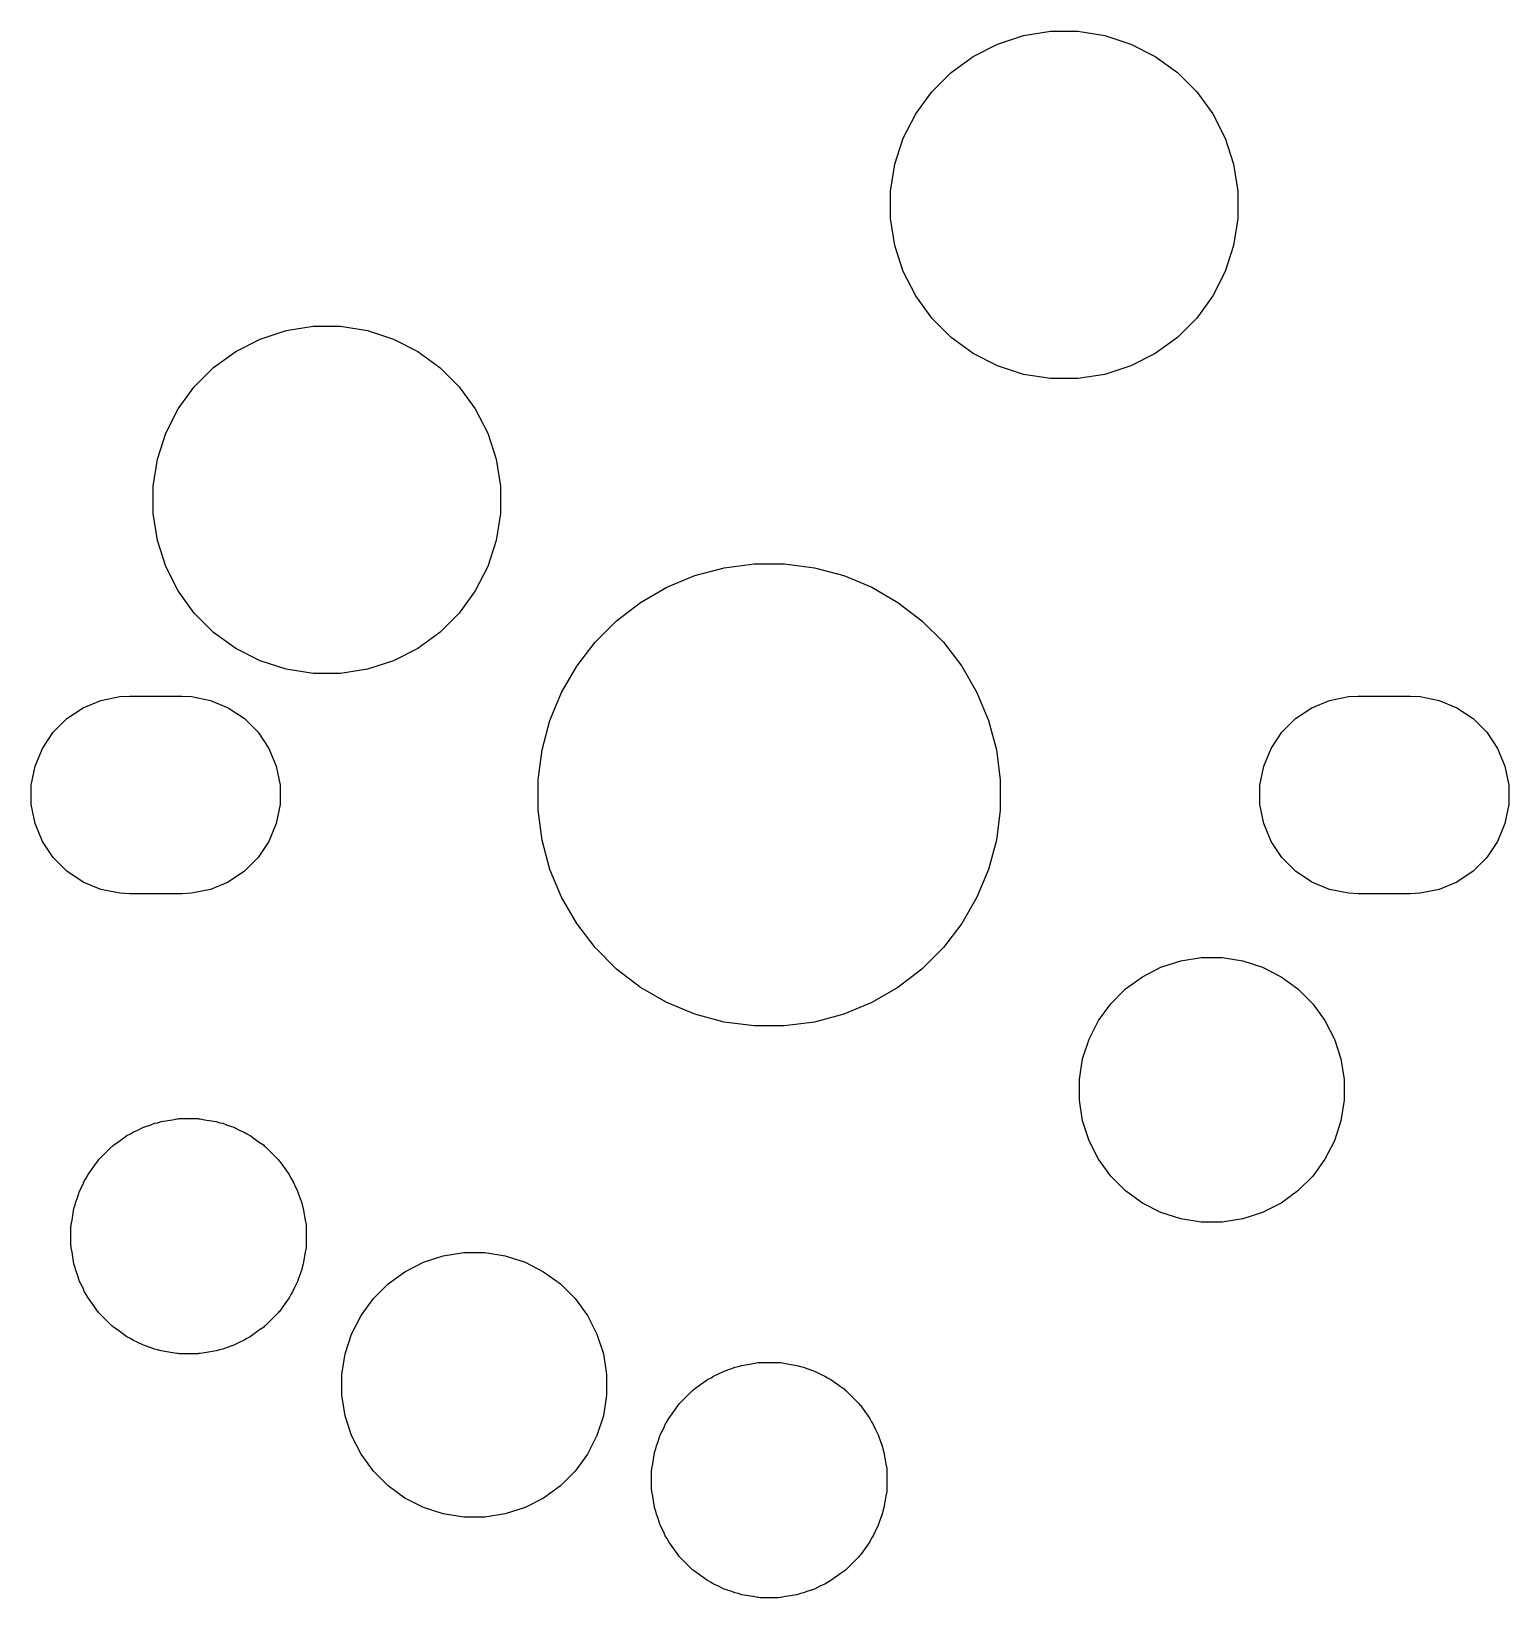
# Model space of a CAD drawing. Header units: millimetres. Extents: x 73.6 to 173.5, y -158 to -94.8.
# Drawn here: x 130.42 to 143.14, y -157.31 to -143.82 of the extents above; entities that cross this region are included whole.
import ezdxf

# ---------------------------------------------------------------- set-up
doc = ezdxf.new("R2010")
doc.units = ezdxf.units.MM
doc.layers.add('F.Mask', color=201, linetype='CONTINUOUS', true_color=0xd864ff)

msp = doc.modelspace()

# ---------------------------------------------------------------- linework, layer by layer
at = {"layer": 'F.Mask', "linetype": 'CONTINUOUS'}
for p, q in [((138.740075, -143.933181), (138.963932, -143.860445)), ((138.963932, -143.860445), (139.196411, -143.823624)), ((139.196411, -143.823624), (139.431789, -143.823624)), ((139.431789, -143.823624), (139.664268, -143.860445)), ((139.664268, -143.860445), (139.888125, -143.933181)), ((138.339928, -144.178391), (138.530352, -144.04004)), ((138.530352, -144.04004), (138.740075, -143.933181)), ((139.888125, -143.933181), (140.097848, -144.04004)), ((140.097848, -144.04004), (140.288272, -144.178391)), ((138.173491, -144.344828), (138.339928, -144.178391)), ((140.288272, -144.178391), (140.454709, -144.344828)), ((138.03514, -144.535252), (138.173491, -144.344828)), ((140.454709, -144.344828), (140.59306, -144.535252)), ((137.928281, -144.744975), (138.03514, -144.535252)), ((140.59306, -144.535252), (140.699919, -144.744975)), ((137.855545, -144.968832), (137.928281, -144.744975)), ((140.699919, -144.744975), (140.772655, -144.968832)), ((137.818724, -145.201311), (137.855545, -144.968832)), ((140.772655, -144.968832), (140.809476, -145.201311)), ((137.818724, -145.436689), (137.818724, -145.201311)), ((140.809476, -145.201311), (140.809476, -145.436689)), ((137.855545, -145.669168), (137.818724, -145.436689)), ((140.809476, -145.436689), (140.772655, -145.669168)), ((137.928281, -145.893025), (137.855545, -145.669168)), ((140.772655, -145.669168), (140.699919, -145.893025)), ((138.03514, -146.102748), (137.928281, -145.893025)), ((140.699919, -145.893025), (140.59306, -146.102748)), ((138.173491, -146.293172), (138.03514, -146.102748)), ((140.59306, -146.102748), (140.454709, -146.293172)), ((138.339928, -146.459609), (138.173491, -146.293172)), ((140.454709, -146.293172), (140.288272, -146.459609)), ((132.180352, -146.58004), (132.390075, -146.473181)), ((132.390075, -146.473181), (132.613932, -146.400445)), ((132.613932, -146.400445), (132.846411, -146.363624)), ((132.846411, -146.363624), (133.081789, -146.363624)), ((133.081789, -146.363624), (133.314268, -146.400445)), ((133.314268, -146.400445), (133.538125, -146.473181)), ((133.538125, -146.473181), (133.747848, -146.58004)), ((138.530352, -146.59796), (138.339928, -146.459609)), ((140.288272, -146.459609), (140.097848, -146.59796)), ((131.989928, -146.718391), (132.180352, -146.58004)), ((133.747848, -146.58004), (133.938272, -146.718391)), ((138.740075, -146.704819), (138.530352, -146.59796)), ((140.097848, -146.59796), (139.888125, -146.704819)), ((131.823491, -146.884828), (131.989928, -146.718391)), ((133.938272, -146.718391), (134.104709, -146.884828)), ((138.963932, -146.777555), (138.740075, -146.704819)), ((139.888125, -146.704819), (139.664268, -146.777555)), ((131.68514, -147.075252), (131.823491, -146.884828)), ((134.104709, -146.884828), (134.24306, -147.075252)), ((139.196411, -146.814376), (138.963932, -146.777555)), ((139.431789, -146.814376), (139.196411, -146.814376)), ((139.664268, -146.777555), (139.431789, -146.814376)), ((131.578281, -147.284975), (131.68514, -147.075252)), ((134.24306, -147.075252), (134.349919, -147.284975)), ((131.505545, -147.508832), (131.578281, -147.284975)), ((134.349919, -147.284975), (134.422655, -147.508832)), ((131.468724, -147.741311), (131.505545, -147.508832)), ((134.422655, -147.508832), (134.459476, -147.741311)), ((131.468724, -147.976689), (131.468724, -147.741311)), ((134.459476, -147.741311), (134.459476, -147.976689)), ((131.505545, -148.209168), (131.468724, -147.976689)), ((134.459476, -147.976689), (134.422655, -148.209168)), ((131.578281, -148.433025), (131.505545, -148.209168)), ((134.422655, -148.209168), (134.349919, -148.433025)), ((131.68514, -148.642748), (131.578281, -148.433025)), ((134.349919, -148.433025), (134.24306, -148.642748)), ((136.133182, -148.510916), (136.385109, -148.443412)), ((136.385109, -148.443412), (136.643693, -148.409369)), ((136.643693, -148.409369), (136.904507, -148.409369)), ((136.904507, -148.409369), (137.163091, -148.443412)), ((137.163091, -148.443412), (137.415018, -148.510916)), ((135.666349, -148.741133), (135.892221, -148.610725)), ((135.892221, -148.610725), (136.133182, -148.510916)), ((137.415018, -148.510916), (137.655979, -148.610725)), ((137.655979, -148.610725), (137.881851, -148.741133)), ((131.823491, -148.833172), (131.68514, -148.642748)), ((134.24306, -148.642748), (134.104709, -148.833172)), ((135.45943, -148.899907), (135.666349, -148.741133)), ((137.881851, -148.741133), (138.08877, -148.899907)), ((131.989928, -148.999609), (131.823491, -148.833172)), ((134.104709, -148.833172), (133.938272, -148.999609)), ((135.275007, -149.08433), (135.45943, -148.899907)), ((138.08877, -148.899907), (138.273193, -149.08433)), ((132.180352, -149.13796), (131.989928, -148.999609)), ((133.938272, -148.999609), (133.747848, -149.13796)), ((132.390075, -149.244819), (132.180352, -149.13796)), ((133.747848, -149.13796), (133.538125, -149.244819)), ((135.116233, -149.291249), (135.275007, -149.08433)), ((138.273193, -149.08433), (138.431967, -149.291249)), ((132.613932, -149.317555), (132.390075, -149.244819)), ((133.538125, -149.244819), (133.314268, -149.317555)), ((134.985825, -149.517121), (135.116233, -149.291249)), ((138.431967, -149.291249), (138.562375, -149.517121)), ((132.846411, -149.354376), (132.613932, -149.317555)), ((133.081789, -149.354376), (132.846411, -149.354376)), ((133.314268, -149.317555), (133.081789, -149.354376)), ((131.019797, -149.584739), (131.183397, -149.552197)), ((131.183397, -149.552197), (131.2668, -149.5481)), ((131.2668, -149.5481), (131.715, -149.5481)), ((131.715, -149.5481), (131.798403, -149.552197)), ((131.798403, -149.552197), (131.962003, -149.584739)), ((134.886016, -149.758082), (134.985825, -149.517121)), ((138.562375, -149.517121), (138.662184, -149.758082)), ((141.598897, -149.584739), (141.762497, -149.552197)), ((141.762497, -149.552197), (141.8459, -149.5481)), ((141.8459, -149.5481), (142.2941, -149.5481)), ((142.2941, -149.5481), (142.377503, -149.552197)), ((142.377503, -149.552197), (142.541103, -149.584739)), ((130.726995, -149.741245), (130.865689, -149.648573)), ((130.865689, -149.648573), (131.019797, -149.584739)), ((131.962003, -149.584739), (132.116111, -149.648573)), ((132.116111, -149.648573), (132.254805, -149.741245)), ((141.306095, -149.741245), (141.444789, -149.648573)), ((141.444789, -149.648573), (141.598897, -149.584739)), ((142.541103, -149.584739), (142.695211, -149.648573)), ((142.695211, -149.648573), (142.833905, -149.741245)), ((130.609045, -149.859195), (130.726995, -149.741245)), ((132.254805, -149.741245), (132.372755, -149.859195)), ((134.818512, -150.010009), (134.886016, -149.758082)), ((138.662184, -149.758082), (138.729688, -150.010009)), ((141.188145, -149.859195), (141.306095, -149.741245)), ((142.833905, -149.741245), (142.951855, -149.859195)), ((130.516373, -149.997889), (130.609045, -149.859195)), ((132.372755, -149.859195), (132.465427, -149.997889)), ((141.095473, -149.997889), (141.188145, -149.859195)), ((142.951855, -149.859195), (143.044527, -149.997889)), ((130.452539, -150.151997), (130.516373, -149.997889)), ((132.465427, -149.997889), (132.529261, -150.151997)), ((134.784469, -150.268593), (134.818512, -150.010009)), ((138.729688, -150.010009), (138.763731, -150.268593)), ((141.031639, -150.151997), (141.095473, -149.997889)), ((143.044527, -149.997889), (143.108361, -150.151997)), ((130.419997, -150.315597), (130.452539, -150.151997)), ((132.529261, -150.151997), (132.561803, -150.315597)), ((140.999097, -150.315597), (141.031639, -150.151997)), ((143.108361, -150.151997), (143.140903, -150.315597)), ((130.419997, -150.482403), (130.419997, -150.315597)), ((132.561803, -150.315597), (132.561803, -150.482403)), ((134.784469, -150.529407), (134.784469, -150.268593)), ((138.763731, -150.268593), (138.763731, -150.529407)), ((140.999097, -150.482403), (140.999097, -150.315597)), ((143.140903, -150.315597), (143.140903, -150.482403)), ((130.452539, -150.646003), (130.419997, -150.482403)), ((132.561803, -150.482403), (132.529261, -150.646003)), ((141.031639, -150.646003), (140.999097, -150.482403)), ((143.140903, -150.482403), (143.108361, -150.646003)), ((130.516373, -150.800111), (130.452539, -150.646003)), ((132.529261, -150.646003), (132.465427, -150.800111)), ((134.818512, -150.787991), (134.784469, -150.529407)), ((138.763731, -150.529407), (138.729688, -150.787991)), ((141.095473, -150.800111), (141.031639, -150.646003)), ((143.108361, -150.646003), (143.044527, -150.800111)), ((134.886016, -151.039918), (134.818512, -150.787991)), ((138.729688, -150.787991), (138.662184, -151.039918)), ((130.609045, -150.938805), (130.516373, -150.800111)), ((132.465427, -150.800111), (132.372755, -150.938805)), ((141.188145, -150.938805), (141.095473, -150.800111)), ((143.044527, -150.800111), (142.951855, -150.938805)), ((130.726995, -151.056755), (130.609045, -150.938805)), ((130.865689, -151.149427), (130.726995, -151.056755)), ((132.254805, -151.056755), (132.116111, -151.149427)), ((132.372755, -150.938805), (132.254805, -151.056755)), ((134.985825, -151.280879), (134.886016, -151.039918)), ((138.662184, -151.039918), (138.562375, -151.280879)), ((141.306095, -151.056755), (141.188145, -150.938805)), ((141.444789, -151.149427), (141.306095, -151.056755)), ((142.833905, -151.056755), (142.695211, -151.149427)), ((142.951855, -150.938805), (142.833905, -151.056755)), ((131.019797, -151.213261), (130.865689, -151.149427)), ((132.116111, -151.149427), (131.962003, -151.213261)), ((141.598897, -151.213261), (141.444789, -151.149427)), ((142.695211, -151.149427), (142.541103, -151.213261)), ((131.183397, -151.245803), (131.019797, -151.213261)), ((131.2668, -151.2499), (131.183397, -151.245803)), ((131.268278, -151.2499), (131.2668, -151.2499)), ((131.713522, -151.2499), (131.268278, -151.2499)), ((131.715, -151.2499), (131.713522, -151.2499)), ((131.798403, -151.245803), (131.715, -151.2499)), ((131.962003, -151.213261), (131.798403, -151.245803)), ((135.116233, -151.506751), (134.985825, -151.280879)), ((138.562375, -151.280879), (138.431967, -151.506751)), ((141.762497, -151.245803), (141.598897, -151.213261)), ((141.8459, -151.2499), (141.762497, -151.245803)), ((141.847378, -151.2499), (141.8459, -151.2499)), ((142.292622, -151.2499), (141.847378, -151.2499)), ((142.2941, -151.2499), (142.292622, -151.2499)), ((142.377503, -151.245803), (142.2941, -151.2499)), ((142.541103, -151.213261), (142.377503, -151.245803)), ((135.275007, -151.71367), (135.116233, -151.506751)), ((138.431967, -151.506751), (138.273193, -151.71367)), ((135.45943, -151.898093), (135.275007, -151.71367)), ((138.273193, -151.71367), (138.08877, -151.898093)), ((140.146693, -151.883006), (140.317272, -151.827581)), ((140.317272, -151.827581), (140.494421, -151.799523)), ((140.494421, -151.799523), (140.673779, -151.799523)), ((140.673779, -151.799523), (140.850928, -151.827581)), ((140.850928, -151.827581), (141.021507, -151.883006)), ((135.666349, -152.056867), (135.45943, -151.898093)), ((138.08877, -151.898093), (137.881851, -152.056867)), ((139.841781, -152.069856), (139.986884, -151.964432)), ((139.986884, -151.964432), (140.146693, -151.883006)), ((141.021507, -151.883006), (141.181316, -151.964432)), ((141.181316, -151.964432), (141.326419, -152.069856)), ((135.892221, -152.187275), (135.666349, -152.056867)), ((137.881851, -152.056867), (137.655979, -152.187275)), ((139.714956, -152.196681), (139.841781, -152.069856)), ((141.326419, -152.069856), (141.453244, -152.196681)), ((136.133182, -152.287084), (135.892221, -152.187275)), ((137.655979, -152.187275), (137.415018, -152.287084)), ((139.609532, -152.341784), (139.714956, -152.196681)), ((141.453244, -152.196681), (141.558668, -152.341784)), ((136.385109, -152.354588), (136.133182, -152.287084)), ((136.643693, -152.388631), (136.385109, -152.354588)), ((136.904507, -152.388631), (136.643693, -152.388631)), ((137.163091, -152.354588), (136.904507, -152.388631)), ((137.415018, -152.287084), (137.163091, -152.354588)), ((139.528106, -152.501593), (139.609532, -152.341784)), ((141.558668, -152.341784), (141.640094, -152.501593)), ((139.472681, -152.672172), (139.528106, -152.501593)), ((141.640094, -152.501593), (141.695519, -152.672172)), ((139.444623, -152.849321), (139.472681, -152.672172)), ((141.695519, -152.672172), (141.723577, -152.849321)), ((139.444623, -153.028679), (139.444623, -152.849321)), ((141.723577, -152.849321), (141.723577, -153.028679)), ((139.472681, -153.205828), (139.444623, -153.028679)), ((141.723577, -153.028679), (141.695519, -153.205828)), ((131.479171, -153.226749), (131.505206, -153.22157)), ((131.505206, -153.22157), (131.536962, -153.211252)), ((131.536962, -153.211252), (131.63568, -153.195616)), ((131.63568, -153.195616), (131.674515, -153.187892)), ((131.674515, -153.187892), (131.684454, -153.187892)), ((131.684454, -153.187892), (131.694398, -153.186317)), ((131.694398, -153.186317), (131.853802, -153.186317)), ((131.853802, -153.186317), (131.863746, -153.187892)), ((131.863746, -153.187892), (131.873685, -153.187892)), ((131.873685, -153.187892), (131.91252, -153.195617)), ((131.91252, -153.195617), (132.011237, -153.211252)), ((132.011237, -153.211252), (132.042991, -153.221569)), ((132.042991, -153.221569), (132.069029, -153.226749)), ((139.528106, -153.376407), (139.472681, -153.205828)), ((141.695519, -153.205828), (141.640094, -153.376407)), ((131.162486, -153.391617), (131.243336, -153.332877)), ((131.243336, -153.332877), (131.273081, -153.317721)), ((131.273081, -153.317721), (131.295161, -153.302968)), ((131.295161, -153.302968), (131.331914, -153.287744)), ((131.331914, -153.287744), (131.385369, -153.260508)), ((131.385369, -153.260508), (131.442429, -153.241967)), ((131.442429, -153.241967), (131.479171, -153.226749)), ((132.069029, -153.226749), (132.105774, -153.241969)), ((132.105774, -153.241969), (132.16283, -153.260508)), ((132.16283, -153.260508), (132.21628, -153.287742)), ((132.21628, -153.287742), (132.253039, -153.302968)), ((132.253039, -153.302968), (132.275122, -153.317723)), ((132.275122, -153.317723), (132.304863, -153.332877)), ((132.304863, -153.332877), (132.3857, -153.391609)), ((131.001667, -153.539283), (131.114383, -153.426567)), ((131.114383, -153.426567), (131.122526, -153.42065)), ((131.122526, -153.42065), (131.129556, -153.413621)), ((131.129556, -153.413621), (131.162486, -153.391617)), ((132.3857, -153.391609), (132.418644, -153.413621)), ((132.418644, -153.413621), (132.425675, -153.420652)), ((132.425675, -153.420652), (132.433816, -153.426567)), ((132.433816, -153.426567), (132.546532, -153.539283)), ((139.609532, -153.536216), (139.528106, -153.376407)), ((141.640094, -153.376407), (141.558668, -153.536216)), ((130.907977, -153.668236), (130.966717, -153.587386)), ((130.966717, -153.587386), (130.988721, -153.554456)), ((130.988721, -153.554456), (130.99575, -153.547426)), ((130.99575, -153.547426), (131.001667, -153.539283)), ((132.546532, -153.539283), (132.552446, -153.547423)), ((132.552446, -153.547423), (132.559479, -153.554456)), ((132.559479, -153.554456), (132.581493, -153.587403)), ((132.581493, -153.587403), (132.640222, -153.668236)), ((139.714956, -153.681319), (139.609532, -153.536216)), ((141.558668, -153.536216), (141.453244, -153.681319)), ((130.835608, -153.810269), (130.862844, -153.756814)), ((130.862844, -153.756814), (130.878068, -153.720061)), ((130.878068, -153.720061), (130.892821, -153.697981)), ((130.892821, -153.697981), (130.907977, -153.668236)), ((132.640222, -153.668236), (132.655374, -153.697974)), ((132.655374, -153.697974), (132.670132, -153.720061)), ((132.670132, -153.720061), (132.685359, -153.756824)), ((132.685359, -153.756824), (132.712591, -153.810269)), ((139.841781, -153.808144), (139.714956, -153.681319)), ((141.453244, -153.681319), (141.326419, -153.808144)), ((130.801849, -153.904071), (130.817067, -153.867329)), ((130.817067, -153.867329), (130.835608, -153.810269)), ((132.712591, -153.810269), (132.731127, -153.867318)), ((132.731127, -153.867318), (132.746351, -153.904071)), ((139.986884, -153.913568), (139.841781, -153.808144)), ((141.326419, -153.808144), (141.181316, -153.913568)), ((130.770716, -154.06058), (130.786352, -153.961862)), ((130.786352, -153.961862), (130.79667, -153.930106)), ((130.79667, -153.930106), (130.801849, -153.904071)), ((132.746351, -153.904071), (132.751531, -153.930114)), ((132.751531, -153.930114), (132.761847, -153.961862)), ((132.761847, -153.961862), (132.777481, -154.060571)), ((140.146693, -153.994994), (139.986884, -153.913568)), ((140.317272, -154.050419), (140.146693, -153.994994)), ((141.021507, -153.994994), (140.850928, -154.050419)), ((141.181316, -153.913568), (141.021507, -153.994994)), ((130.761417, -154.119298), (130.762992, -154.109353)), ((130.761417, -154.278701), (130.761417, -154.119298)), ((130.762992, -154.099415), (130.770716, -154.06058)), ((130.762992, -154.109353), (130.762992, -154.099415)), ((132.777481, -154.060571), (132.785208, -154.099415)), ((132.785208, -154.099415), (132.785208, -154.109354)), ((132.785208, -154.109354), (132.786783, -154.119298)), ((132.786783, -154.119298), (132.786783, -154.278701)), ((140.494421, -154.078477), (140.317272, -154.050419)), ((140.673779, -154.078477), (140.494421, -154.078477)), ((140.850928, -154.050419), (140.673779, -154.078477)), ((130.762992, -154.288645), (130.761417, -154.278701)), ((130.762992, -154.298585), (130.762992, -154.288645)), ((130.770717, -154.337423), (130.762992, -154.298585)), ((132.785208, -154.298585), (132.77748, -154.337432)), ((132.786783, -154.278701), (132.785208, -154.288644)), ((132.785208, -154.288644), (132.785208, -154.298585)), ((130.786352, -154.436137), (130.770717, -154.337423)), ((130.796669, -154.467891), (130.786352, -154.436137)), ((132.761847, -154.436137), (132.751531, -154.467883)), ((132.77748, -154.337432), (132.761847, -154.436137)), ((133.636884, -154.504432), (133.796693, -154.423006)), ((133.796693, -154.423006), (133.967272, -154.367581)), ((133.967272, -154.367581), (134.144421, -154.339523)), ((134.144421, -154.339523), (134.323779, -154.339523)), ((134.323779, -154.339523), (134.500928, -154.367581)), ((134.500928, -154.367581), (134.671507, -154.423006)), ((134.671507, -154.423006), (134.831316, -154.504432)), ((130.801849, -154.493929), (130.796669, -154.467891)), ((130.817069, -154.530674), (130.801849, -154.493929)), ((130.835608, -154.58773), (130.817069, -154.530674)), ((132.731126, -154.530685), (132.712591, -154.58773)), ((132.746351, -154.493929), (132.731126, -154.530685)), ((132.751531, -154.467883), (132.746351, -154.493929)), ((133.491781, -154.609856), (133.636884, -154.504432)), ((134.831316, -154.504432), (134.976419, -154.609856)), ((130.862842, -154.64118), (130.835608, -154.58773)), ((130.878068, -154.677939), (130.862842, -154.64118)), ((130.892823, -154.700022), (130.878068, -154.677939)), ((130.907977, -154.729763), (130.892823, -154.700022)), ((132.655372, -154.700028), (132.640222, -154.729763)), ((132.670132, -154.677939), (132.655372, -154.700028)), ((132.685362, -154.641169), (132.670132, -154.677939)), ((132.712591, -154.58773), (132.685362, -154.641169)), ((133.364956, -154.736681), (133.491781, -154.609856)), ((134.976419, -154.609856), (135.103244, -154.736681)), ((130.966709, -154.8106), (130.907977, -154.729763)), ((130.988721, -154.843544), (130.966709, -154.8106)), ((132.581502, -154.810583), (132.559479, -154.843544)), ((132.640222, -154.729763), (132.581502, -154.810583)), ((133.259532, -154.881784), (133.364956, -154.736681)), ((135.103244, -154.736681), (135.208668, -154.881784)), ((130.995752, -154.850575), (130.988721, -154.843544)), ((131.001667, -154.858716), (130.995752, -154.850575)), ((131.114383, -154.971432), (131.001667, -154.858716)), ((131.122523, -154.977346), (131.114383, -154.971432)), ((131.129556, -154.984379), (131.122523, -154.977346)), ((132.425679, -154.977343), (132.418644, -154.984379)), ((132.433816, -154.971432), (132.425679, -154.977343)), ((132.546532, -154.858716), (132.433816, -154.971432)), ((132.552443, -154.850579), (132.546532, -154.858716)), ((132.559479, -154.843544), (132.552443, -154.850579)), ((133.178106, -155.041593), (133.259532, -154.881784)), ((135.208668, -154.881784), (135.290094, -155.041593)), ((131.162503, -155.006393), (131.129556, -154.984379)), ((131.243336, -155.065122), (131.162503, -155.006393)), ((131.273074, -155.080274), (131.243336, -155.065122)), ((131.295161, -155.095032), (131.273074, -155.080274)), ((131.331924, -155.110259), (131.295161, -155.095032)), ((131.385369, -155.137491), (131.331924, -155.110259)), ((132.216269, -155.110262), (132.16283, -155.137491)), ((132.253039, -155.095032), (132.216269, -155.110262)), ((132.275128, -155.080272), (132.253039, -155.095032)), ((132.304863, -155.065122), (132.275128, -155.080272)), ((132.385683, -155.006402), (132.304863, -155.065122)), ((132.418644, -154.984379), (132.385683, -155.006402)), ((133.122681, -155.212172), (133.178106, -155.041593)), ((135.290094, -155.041593), (135.345519, -155.212172)), ((131.442418, -155.156027), (131.385369, -155.137491)), ((131.479171, -155.171251), (131.442418, -155.156027)), ((131.505214, -155.176431), (131.479171, -155.171251)), ((131.536962, -155.186747), (131.505214, -155.176431)), ((131.635671, -155.202381), (131.536962, -155.186747)), ((131.674515, -155.210108), (131.635671, -155.202381)), ((131.684454, -155.210108), (131.674515, -155.210108)), ((131.694398, -155.211683), (131.684454, -155.210108)), ((131.853802, -155.211683), (131.694398, -155.211683)), ((131.863746, -155.210108), (131.853802, -155.211683)), ((131.873685, -155.210108), (131.863746, -155.210108)), ((131.912529, -155.202381), (131.873685, -155.210108)), ((132.011237, -155.186747), (131.912529, -155.202381)), ((132.042983, -155.176431), (132.011237, -155.186747)), ((132.069029, -155.171251), (132.042983, -155.176431)), ((132.105785, -155.156026), (132.069029, -155.171251)), ((132.16283, -155.137491), (132.105785, -155.156026)), ((133.094623, -155.389321), (133.122681, -155.212172)), ((135.345519, -155.212172), (135.373577, -155.389321)), ((136.331914, -155.387744), (136.385369, -155.360508)), ((136.385369, -155.360508), (136.442429, -155.341967)), ((136.442429, -155.341967), (136.479171, -155.326749)), ((136.479171, -155.326749), (136.505206, -155.32157)), ((136.505206, -155.32157), (136.536962, -155.311252)), ((136.536962, -155.311252), (136.63568, -155.295616)), ((136.63568, -155.295616), (136.674515, -155.287892)), ((136.674515, -155.287892), (136.684454, -155.287892)), ((136.684454, -155.287892), (136.694398, -155.286317)), ((136.694398, -155.286317), (136.853802, -155.286317)), ((136.853802, -155.286317), (136.863746, -155.287892)), ((136.863746, -155.287892), (136.873685, -155.287892)), ((136.873685, -155.287892), (136.91252, -155.295617)), ((136.91252, -155.295617), (137.011237, -155.311252)), ((137.011237, -155.311252), (137.042991, -155.321569)), ((137.042991, -155.321569), (137.069029, -155.326749)), ((137.069029, -155.326749), (137.105774, -155.341969)), ((137.105774, -155.341969), (137.16283, -155.360508)), ((137.16283, -155.360508), (137.21628, -155.387742)), ((133.094623, -155.568679), (133.094623, -155.389321)), ((135.373577, -155.389321), (135.373577, -155.568679)), ((136.122526, -155.52065), (136.129556, -155.513621)), ((136.129556, -155.513621), (136.162486, -155.491617)), ((136.162486, -155.491617), (136.243336, -155.432877)), ((136.243336, -155.432877), (136.273081, -155.417721)), ((136.273081, -155.417721), (136.295161, -155.402968)), ((136.295161, -155.402968), (136.331914, -155.387744)), ((137.21628, -155.387742), (137.253039, -155.402968)), ((137.253039, -155.402968), (137.275122, -155.417723)), ((137.275122, -155.417723), (137.304863, -155.432877)), ((137.304863, -155.432877), (137.3857, -155.491609)), ((137.3857, -155.491609), (137.418644, -155.513621)), ((137.418644, -155.513621), (137.425675, -155.520652)), ((133.122681, -155.745828), (133.094623, -155.568679)), ((135.373577, -155.568679), (135.345519, -155.745828)), ((135.988721, -155.654456), (135.99575, -155.647426)), ((135.99575, -155.647426), (136.001667, -155.639283)), ((136.001667, -155.639283), (136.114383, -155.526567)), ((136.114383, -155.526567), (136.122526, -155.52065)), ((137.425675, -155.520652), (137.433816, -155.526567)), ((137.433816, -155.526567), (137.546532, -155.639283)), ((137.546532, -155.639283), (137.552446, -155.647423)), ((137.552446, -155.647423), (137.559479, -155.654456)), ((133.178106, -155.916407), (133.122681, -155.745828)), ((135.345519, -155.745828), (135.290094, -155.916407)), ((135.892821, -155.797981), (135.907977, -155.768236)), ((135.907977, -155.768236), (135.966717, -155.687386)), ((135.966717, -155.687386), (135.988721, -155.654456)), ((137.559479, -155.654456), (137.581493, -155.687403)), ((137.581493, -155.687403), (137.640222, -155.768236)), ((137.640222, -155.768236), (137.655374, -155.797974)), ((133.259532, -156.076216), (133.178106, -155.916407)), ((135.290094, -155.916407), (135.208668, -156.076216)), ((135.817067, -155.967329), (135.835608, -155.910269)), ((135.835608, -155.910269), (135.862844, -155.856814)), ((135.862844, -155.856814), (135.878068, -155.820061)), ((135.878068, -155.820061), (135.892821, -155.797981)), ((137.655374, -155.797974), (137.670132, -155.820061)), ((137.670132, -155.820061), (137.685359, -155.856824)), ((137.685359, -155.856824), (137.712591, -155.910269)), ((137.712591, -155.910269), (137.731127, -155.967318)), ((135.786352, -156.061862), (135.79667, -156.030106)), ((135.79667, -156.030106), (135.801849, -156.004071)), ((135.801849, -156.004071), (135.817067, -155.967329)), ((137.731127, -155.967318), (137.746351, -156.004071)), ((137.746351, -156.004071), (137.751531, -156.030114)), ((137.751531, -156.030114), (137.761847, -156.061862)), ((133.364956, -156.221319), (133.259532, -156.076216)), ((135.208668, -156.076216), (135.103244, -156.221319)), ((135.762992, -156.199415), (135.770716, -156.16058)), ((135.770716, -156.16058), (135.786352, -156.061862)), ((137.761847, -156.061862), (137.777481, -156.160571)), ((137.777481, -156.160571), (137.785208, -156.199415)), ((133.491781, -156.348144), (133.364956, -156.221319)), ((135.103244, -156.221319), (134.976419, -156.348144)), ((135.761417, -156.219298), (135.762992, -156.209353)), ((135.761417, -156.378701), (135.761417, -156.219298)), ((135.762992, -156.209353), (135.762992, -156.199415)), ((137.785208, -156.199415), (137.785208, -156.209354)), ((137.785208, -156.209354), (137.786783, -156.219298)), ((137.786783, -156.219298), (137.786783, -156.378701)), ((133.636884, -156.453568), (133.491781, -156.348144)), ((133.796693, -156.534994), (133.636884, -156.453568)), ((134.831316, -156.453568), (134.671507, -156.534994)), ((134.976419, -156.348144), (134.831316, -156.453568)), ((135.762992, -156.388645), (135.761417, -156.378701)), ((135.762992, -156.398585), (135.762992, -156.388645)), ((135.770717, -156.437423), (135.762992, -156.398585)), ((135.786352, -156.536137), (135.770717, -156.437423)), ((137.77748, -156.437432), (137.761847, -156.536137)), ((137.785208, -156.398585), (137.77748, -156.437432)), ((137.786783, -156.378701), (137.785208, -156.388644)), ((137.785208, -156.388644), (137.785208, -156.398585)), ((133.967272, -156.590419), (133.796693, -156.534994)), ((134.144421, -156.618477), (133.967272, -156.590419)), ((134.500928, -156.590419), (134.323779, -156.618477)), ((134.671507, -156.534994), (134.500928, -156.590419)), ((135.796669, -156.567891), (135.786352, -156.536137)), ((135.801849, -156.593929), (135.796669, -156.567891)), ((135.817069, -156.630674), (135.801849, -156.593929)), ((137.746351, -156.593929), (137.731126, -156.630685)), ((137.751531, -156.567883), (137.746351, -156.593929)), ((137.761847, -156.536137), (137.751531, -156.567883)), ((134.323779, -156.618477), (134.144421, -156.618477)), ((135.835608, -156.68773), (135.817069, -156.630674)), ((135.862842, -156.74118), (135.835608, -156.68773)), ((137.712591, -156.68773), (137.685362, -156.741169)), ((137.731126, -156.630685), (137.712591, -156.68773)), ((135.878068, -156.777939), (135.862842, -156.74118)), ((135.892823, -156.800022), (135.878068, -156.777939)), ((135.907977, -156.829763), (135.892823, -156.800022)), ((135.966709, -156.9106), (135.907977, -156.829763)), ((137.640222, -156.829763), (137.581502, -156.910583)), ((137.655372, -156.800028), (137.640222, -156.829763)), ((137.670132, -156.777939), (137.655372, -156.800028)), ((137.685362, -156.741169), (137.670132, -156.777939)), ((135.988721, -156.943544), (135.966709, -156.9106)), ((135.995752, -156.950575), (135.988721, -156.943544)), ((136.001667, -156.958716), (135.995752, -156.950575)), ((136.114383, -157.071432), (136.001667, -156.958716)), ((137.546532, -156.958716), (137.433816, -157.071432)), ((137.552443, -156.950579), (137.546532, -156.958716)), ((137.559479, -156.943544), (137.552443, -156.950579)), ((137.581502, -156.910583), (137.559479, -156.943544)), ((136.122523, -157.077346), (136.114383, -157.071432)), ((136.129556, -157.084379), (136.122523, -157.077346)), ((136.162503, -157.106393), (136.129556, -157.084379)), ((136.243336, -157.165122), (136.162503, -157.106393)), ((137.385683, -157.106402), (137.304863, -157.165122)), ((137.418644, -157.084379), (137.385683, -157.106402)), ((137.425679, -157.077343), (137.418644, -157.084379)), ((137.433816, -157.071432), (137.425679, -157.077343)), ((136.273074, -157.180274), (136.243336, -157.165122)), ((136.295161, -157.195032), (136.273074, -157.180274)), ((136.331924, -157.210259), (136.295161, -157.195032)), ((136.385369, -157.237491), (136.331924, -157.210259)), ((136.442418, -157.256027), (136.385369, -157.237491)), ((136.479171, -157.271251), (136.442418, -157.256027)), ((137.105785, -157.256026), (137.069029, -157.271251)), ((137.16283, -157.237491), (137.105785, -157.256026)), ((137.216269, -157.210262), (137.16283, -157.237491)), ((137.253039, -157.195032), (137.216269, -157.210262)), ((137.275128, -157.180272), (137.253039, -157.195032)), ((137.304863, -157.165122), (137.275128, -157.180272)), ((136.505214, -157.276431), (136.479171, -157.271251)), ((136.536962, -157.286747), (136.505214, -157.276431)), ((136.635671, -157.302381), (136.536962, -157.286747)), ((136.674515, -157.310108), (136.635671, -157.302381)), ((136.684454, -157.310108), (136.674515, -157.310108)), ((136.694398, -157.311683), (136.684454, -157.310108)), ((136.853802, -157.311683), (136.694398, -157.311683)), ((136.863746, -157.310108), (136.853802, -157.311683)), ((136.873685, -157.310108), (136.863746, -157.310108)), ((136.912529, -157.302381), (136.873685, -157.310108)), ((137.011237, -157.286747), (136.912529, -157.302381)), ((137.042983, -157.276431), (137.011237, -157.286747)), ((137.069029, -157.271251), (137.042983, -157.276431))]:
    msp.add_line(p, q, dxfattribs=at)

doc.saveas('drawing.dxf')
